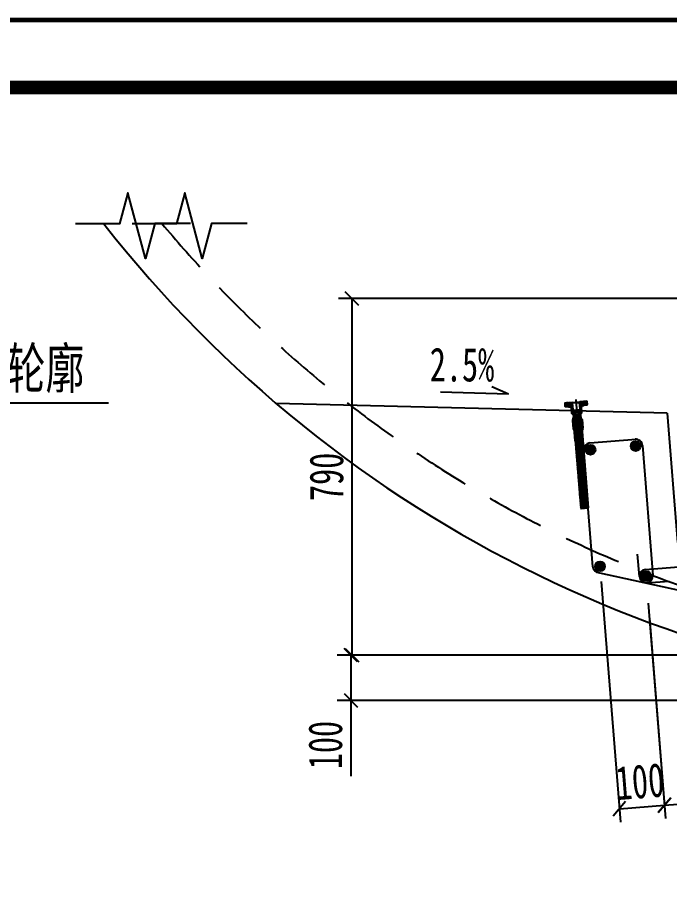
# Model space of a CAD drawing. Header units: millimetres. Extents: x -1251 to 14509, y -61027 to -50920.
# Drawn here: x 4376 to 5820, y -54045 to -52107 of the extents above; entities that cross this region are included whole.
import ezdxf
from ezdxf.enums import TextEntityAlignment as Align

# ---------------------------------------------------------------- set-up
doc = ezdxf.new("R2010")
doc.units = ezdxf.units.MM
doc.linetypes.add('CENTER', pattern=[4.1, 3, -0.5, 0.1, -0.5])
doc.linetypes.add('DASHED', pattern=[19.05, 12.7, -6.35])
doc.layers.get('Defpoints').update_dxf_attribs({"color": 250})
for name, color, linetype in [('4', 4, 'Continuous'), ('GesoftDrawFrameFrameBlockLayer', 7, 'Continuous'), ('GesoftDrawFrameInLineLayer', 85, 'Continuous'), ('GesoftDrawFrameOutLineLayer', 180, 'Continuous'), ('GesoftDrawFrameTitleLayer', 7, 'Continuous'), ('P★10 文字说明', 50, 'Continuous'), ('Wall-混凝土墙', 200, 'Continuous'), ('尺寸标注', 7, 'Continuous'), ('标注', 3, 'Continuous'), ('钢筋', 4, 'Continuous')]:
    doc.layers.add(name, color=color, linetype=linetype)
doc.styles.add('宋体', font='SimSun.ttf', dxfattribs={"width": 0.7})
doc.styles.add('宋体样式', font='SimSun.ttf', dxfattribs={"width": 0.8})
doc.styles.add('宋体样式宽度0.7', font='SimSun.ttf', dxfattribs={"width": 0.7})
doc.styles.add('条形码', font='BC_C39.FBC', dxfattribs={"height": 11})
doc.dimstyles.new('1比30', dxfattribs={"dimscale": 30, "dimtxt": 2.5, "dimasz": 1, "dimexe": 1, "dimexo": 1, "dimtad": 3, "dimdec": 0, "dimzin": 0, "dimdsep": 46, "dimtxsty": '宋体', "dimblk": 'OBLIQUE', "dimcen": 0.09, "dimadec": 0, "dimazin": 0, "dimtfac": 1, "dimtdec": 0, "dimtofl": 0, "dimtmove": 0, "dimatfit": 3, "dimfxl": 0, "dimtolj": 1, "dimtzin": 0, "dimarcsym": 0})

# ---------------------------------------------------------------- blocks, each defined once
blk = doc.blocks.new('_Oblique')
at = {"color": 0, "linetype": 'ByBlock', "lineweight": -2}
blk.add_line((-0.5, -0.5), (0.5, 0.5), dxfattribs=at)
blk = doc.blocks.new('*D46')
at = {"layer": 'Defpoints', "color": 0, "transparency": 16777216}
for p in [(6443.4, -52729.6), (5116.5, -53519.6), (6859.2, -53519.6)]:
    blk.add_point(p, dxfattribs=at)
at = {"layer": '标注', "color": 0, "lineweight": -2, "transparency": 16777216}
for p, q in [((6413.4, -52729.6), (5086.5, -52729.6)), ((5116.5, -52729.6), (5116.5, -53519.6)), ((6829.2, -53519.6), (5086.5, -53519.6))]:
    blk.add_line(p, q, dxfattribs=at)
at = {"layer": '标注', "color": 0, "lineweight": -2, "transparency": 16777216, "xscale": 30, "yscale": 30, "zscale": 30}
for p, rotation in [((5116.5, -52729.6), 90), ((5116.5, -53519.6), 270)]:
    blk.add_blockref('_Oblique', p, dxfattribs=dict(at, rotation=rotation))
at = {"layer": '标注', "color": 0, "transparency": 16777216, "insert": (5060.3, -53124.6), "char_height": 75, "attachment_point": 5, "rotation": 90, "style": '宋体'}
blk.add_mtext('\\A1;790', dxfattribs=at)
blk = doc.blocks.new('*D48')
at = {"layer": 'Defpoints', "color": 0, "transparency": 16777216}
for p in [(6859.2, -53519.6), (5114.1, -53619.6), (6859.2, -53619.6)]:
    blk.add_point(p, dxfattribs=at)
at = {"layer": '标注', "color": 0, "lineweight": -2, "transparency": 16777216}
for p, q in [((6829.2, -53519.6), (5084.1, -53519.6)), ((5114.1, -53519.6), (5114.1, -53619.6)), ((6829.2, -53619.6), (5084.1, -53619.6)), ((5114.1, -53619.6), (5114.1, -53787.5))]:
    blk.add_line(p, q, dxfattribs=at)
at = {"layer": '标注', "color": 0, "lineweight": -2, "transparency": 16777216, "xscale": 30, "yscale": 30, "zscale": 30}
for p, rotation in [((5114.1, -53519.6), 90), ((5114.1, -53619.6), 270)]:
    blk.add_blockref('_Oblique', p, dxfattribs=dict(at, rotation=rotation))
at = {"layer": '标注', "color": 0, "transparency": 16777216, "insert": (5057.8, -53718.6), "char_height": 75, "attachment_point": 5, "rotation": 90, "style": '宋体'}
blk.add_mtext('\\A1;100', dxfattribs=at)
blk = doc.blocks.new('*D30')
at = {"layer": 'Defpoints', "color": 0, "transparency": 16777216}
for p in [(5770.1, -53374.3), (6039.3, -53452.6), (6069.5, -53830.8)]:
    blk.add_point(p, dxfattribs=at)
at = {"layer": 'Wall-混凝土墙', "color": 0, "lineweight": -2, "transparency": 16777216}
for p, q in [((5772.5, -53404.2), (5810.8, -53881.6)), ((6041.7, -53482.5), (6071.9, -53860.7)), ((5808.4, -53851.7), (6069.5, -53830.8))]:
    blk.add_line(p, q, dxfattribs=at)
at = {"layer": 'Wall-混凝土墙', "color": 0, "lineweight": -2, "transparency": 16777216, "xscale": 30, "yscale": 30, "zscale": 30}
for p, rotation in [((6069.5, -53830.8), 4.579136358945787), ((5808.4, -53851.7), 184.5791363589458)]:
    blk.add_blockref('_Oblique', p, dxfattribs=dict(at, rotation=rotation))
at = {"layer": 'Wall-混凝土墙', "color": 0, "transparency": 16777216, "insert": (5934.5, -53785.2), "char_height": 75, "attachment_point": 5, "rotation": 4.5791, "style": '宋体'}
blk.add_mtext('\\A1;262', dxfattribs=at)
blk = doc.blocks.new('*D31')
at = {"layer": 'Defpoints', "color": 0, "transparency": 16777216}
for p in [(5666, -53326.7), (5772.8, -53407.4), (5808.4, -53851.7)]:
    blk.add_point(p, dxfattribs=at)
at = {"layer": 'Wall-混凝土墙', "color": 0, "lineweight": -2, "transparency": 16777216}
for p, q in [((5668.4, -53356.6), (5711.1, -53889.6)), ((5775.2, -53437.3), (5810.8, -53881.6)), ((5708.7, -53859.7), (5808.4, -53851.7))]:
    blk.add_line(p, q, dxfattribs=at)
at = {"layer": 'Wall-混凝土墙', "color": 0, "lineweight": -2, "transparency": 16777216, "xscale": 30, "yscale": 30, "zscale": 30}
for p, rotation in [((5708.7, -53859.7), 184.5791363589458), ((5808.4, -53851.7), 4.579136358945787)]:
    blk.add_blockref('_Oblique', p, dxfattribs=dict(at, rotation=rotation))
at = {"layer": 'Wall-混凝土墙', "color": 0, "transparency": 16777216, "insert": (5754.1, -53799.6), "char_height": 75, "attachment_point": 5, "rotation": 4.5791, "style": '宋体'}
blk.add_mtext('\\A1;100', dxfattribs=at)
blk = doc.blocks.new('埋入式端子-2')
at = {"color": 2, "linetype": 'CENTER', "ltscale": 10}
blk.add_line((0, 0), (0, -242.2), dxfattribs=at)
at = {"color": 2, "ltscale": 0.03}
for p, q in [((-25, -6.9), (-25, -12.4)), ((-19.7, -13.9), (-25, -8.6)), ((-23.4, -13.9), (-25, -12.3)), ((-21, -5.9), (-24, -5.9)), ((-15, -14.9), (-24, -5.9)), ((-23.5, -13.9), (-17.5, -13.9)), ((-21, -6.2), (-21, -5.9)), ((-19.5, -6.7), (-20.5, -6.7)), ((-19.5, -5.9), (-19.5, -6.7)), ((-16.5, -5.9), (-19.5, -5.9)), ((-8.5, -17.7), (-19.5, -6.7)), ((-17.5, -13.9), (-17.5, -13.9)), ((-16.5, -6), (-16.6, -5.9)), ((-16.5, -6.7), (-16.5, -5.9)), ((-15.5, -6.7), (-16.5, -6.7)), ((-16.5, -14.9), (-13.5, -14.9)), ((-8.5, -14), (-15.8, -6.7)), ((-15, -5.9), (-15, -6.2)), ((-8.5, -5.9), (-15, -5.9)), ((-8.5, -10.3), (-12.9, -5.9)), ((-11.5, -16.9), (-11.5, -29.4)), ((-8.5, -21.4), (-11.5, -18.4)), ((-8.5, -6.5), (-9.2, -5.9)), ((-7.4, -7), (-8.5, -5.9)), ((-8.5, -23.9), (-8.5, -5.9)), ((-7.4, -28.9), (-7.4, -7)), ((-7.4, -7), (7.4, -7)), ((8.5, -5.9), (7.4, -7)), ((7.4, -7), (7.4, -28.9)), ((24, -5.9), (8.5, -5.9)), ((8.5, -23.9), (8.5, -5.9)), ((14.7, -14.9), (8.5, -8.7)), ((11.8, -15.8), (8.5, -12.4)), ((11.5, -19.1), (8.5, -16.1)), ((17.5, -14), (9.4, -5.9)), ((11.5, -29.4), (11.5, -16.9)), ((21, -13.8), (13.1, -5.9)), ((13.5, -14.9), (16.5, -14.9)), ((21, -10.1), (16.8, -5.9)), ((17.5, -13.9), (23.5, -13.9)), ((25, -6.7), (21, -6.7)), ((21, -6.9), (21, -13.9)), ((25, -7), (21, -7)), ((25, -12.4), (25, -6.9)), ((-7.4, -26.2), (-11.5, -22.1)), ((0, -37.3), (-11.5, -25.8)), ((-10.2, -30.9), (-11.5, -29.5)), ((-10, -30.9), (-9.9, -30.9)), ((8.5, -23.9), (-8.5, -23.9)), ((-8.4, -32.4), (-8.4, -38.5)), ((0, -41), (-8.4, -32.7)), ((0, -44.7), (-8.4, -36.4)), ((0, -34.3), (-7.4, -28.9)), ((7.4, -28.9), (-7.4, -28.9)), ((7.4, -28.9), (0, -34.3)), ((10.7, -48), (0, -37.3)), ((9.4, -43), (0.4, -34)), ((8.4, -38.2), (2.5, -32.4)), ((8.4, -34.5), (4.7, -30.9)), ((8.8, -31.3), (6.8, -29.3)), ((11.3, -30.1), (7.4, -26.2)), ((8.4, -38.5), (8.4, -32.4)), ((11.5, -22.8), (8.5, -19.8)), ((11.5, -26.5), (8.5, -23.5)), ((9.9, -30.9), (10, -30.9)), ((-10.7, -45.6), (-10.7, -64.6)), ((0, -59.6), (-10.7, -48.9)), ((0, -63.3), (-10.7, -52.6)), ((0, -67), (-10.7, -56.3)), ((10.2, -66.1), (-10.6, -45.2)), ((0, -52.2), (-9.3, -42.8)), ((0, -48.5), (-8.6, -39.8)), ((10.7, -51.7), (0, -41)), ((10.7, -55.4), (0, -44.7)), ((10.7, -59.1), (0, -48.5)), ((10.7, -62.9), (0, -52.2)), ((10.7, -45.6), (10.7, -64.6)), ((0, -70.7), (-10.7, -60)), ((0, -74.4), (-10.7, -63.8)), ((0, -78.2), (-8.9, -69.3)), ((-8.4, -91.1), (-8.4, -72)), ((0, -81.9), (-8.4, -73.5)), ((0, -85.6), (-8.4, -77.2)), ((9, -68.6), (0, -59.6)), ((8.4, -71.7), (0, -63.3)), ((8.4, -75.4), (0, -67)), ((8.4, -79.1), (0, -70.7)), ((8.4, -82.8), (0, -74.4)), ((8.4, -72), (8.4, -91.1)), ((0, -89.3), (-8.4, -80.9)), ((8.4, -101.4), (-8.4, -84.7)), ((8.4, -105.1), (-8.4, -88.4)), ((-8.4, -91.1), (-8.4, -97.8)), ((-3.2, -97.2), (-8.4, -92.1)), ((8.4, -108.8), (-8.4, -92.1)), ((0, -104.1), (-8.4, -95.8)), ((8.4, -86.5), (0, -78.2)), ((8.4, -90.2), (0, -81.9)), ((7.6, -93.2), (0, -85.6)), ((8.4, -97.6), (0, -89.3)), ((0.6, -93.6), (0, -93)), ((8.4, -101.4), (3.3, -96.3)), ((8.4, -91.1), (8.4, -241.2)), ((-8.4, -97.8), (-8.4, -241.2)), ((0, -107.9), (-8.4, -99.5)), ((0, -111.6), (-8.4, -103.2)), ((0, -115.3), (-8.4, -106.9)), ((0, -119), (-8.4, -110.6)), ((0, -122.7), (-8.4, -114.4)), ((0, -100.4), (-0.4, -100)), ((8.4, -112.5), (0, -104.1)), ((8.4, -116.2), (0, -107.9)), ((8.4, -119.9), (0, -111.6)), ((8.4, -123.6), (0, -115.3)), ((8.4, -105.1), (0.9, -97.6)), ((-8.4, -124.2), (-8.8, -123.8)), ((0, -126.4), (-8.4, -118.1)), ((0, -130.1), (-8.4, -121.8)), ((0, -133.8), (-8.4, -125.5)), ((0, -137.6), (-8.4, -129.2)), ((8.4, -149.6), (-8.4, -132.9)), ((8.4, -127.3), (0, -119)), ((8.4, -131.1), (0, -122.7)), ((8.4, -134.8), (0, -126.4)), ((8.4, -138.5), (0, -130.1)), ((8.4, -142.2), (0, -133.8)), ((8.4, -153.3), (-8.4, -136.6)), ((8.4, -157), (-8.4, -140.3)), ((8.4, -160.8), (-8.4, -144.1)), ((8.4, -164.5), (-8.4, -147.8)), ((-8.4, -150.5), (-8.4, -157.2)), ((-3.2, -156.6), (-8.4, -151.5)), ((8.4, -168.2), (-8.4, -151.5)), ((8.4, -145.9), (0, -137.6)), ((7.6, -152.6), (0, -145)), ((0.6, -153), (0, -152.4)), ((8.4, -150.5), (8.4, -157.6)), ((0, -163.5), (-8.4, -155.2)), ((0, -167.3), (-8.4, -158.9)), ((0, -171), (-8.4, -162.6)), ((0, -174.7), (-8.4, -166.3)), ((0, -178.4), (-8.4, -170)), ((0, -182.1), (-8.4, -173.8)), ((0, -159.8), (-0.4, -159.4)), ((8.4, -171.9), (0, -163.5)), ((8.4, -175.6), (0, -167.3)), ((8.4, -179.3), (0, -171)), ((8.4, -164.5), (0.9, -157)), ((8.4, -160.8), (3.3, -155.7)), ((0, -185.8), (-8.4, -177.5)), ((0, -189.5), (-8.4, -181.2)), ((0, -193.2), (-8.4, -184.9)), ((0, -196.9), (-8.4, -188.6)), ((8.4, -209), (-8.4, -192.3)), ((8.4, -183), (0, -174.7)), ((8.4, -186.7), (0, -178.4)), ((8.4, -190.5), (0, -182.1)), ((8.4, -194.2), (0, -185.8)), ((8.4, -197.9), (0, -189.5)), ((8.4, -201.6), (0, -193.2)), ((8.4, -212.7), (-8.4, -196)), ((8.4, -216.4), (-8.4, -199.7)), ((8.4, -220.1), (-8.4, -203.4)), ((8.4, -223.9), (-8.4, -207.2)), ((-8.4, -209.9), (-8.4, -216.6)), ((-3.2, -216), (-8.4, -210.9)), ((8.4, -227.6), (-8.4, -210.9)), ((8.4, -205.3), (0, -196.9)), ((7.6, -212), (0, -204.4)), ((0.6, -212.4), (0, -211.8)), ((0, -222.9), (-8.4, -214.6)), ((0, -226.6), (-8.4, -218.3)), ((8.4, -238.7), (-8.4, -222)), ((7.2, -241.2), (-8.4, -225.7)), ((3.4, -241.2), (-8.4, -229.4)), ((0, -219.2), (-0.4, -218.8)), ((8.4, -231.3), (0, -222.9)), ((8.4, -235), (0, -226.6)), ((8.4, -223.9), (0.9, -216.4)), ((0, -241.5), (-8.4, -233.1)), ((-4, -241.2), (-8.4, -236.9)), ((8.3, -241.2), (-8.4, -241.2)), ((-8.4, -241.2), (-7.4, -242.2)), ((7.3, -242.2), (-7.4, -242.2)), ((8.3, -241.2), (7.3, -242.2))]:
    blk.add_line(p, q, dxfattribs=at)
at = {"color": 2}
for p, q in [((-19.5, -5.9), (-21, -5.9)), ((-16.5, -5.9), (-15, -5.9)), ((-15, -5.9), (-15, -5.9)), ((-8.5, -5.9), (8.5, -5.9)), ((17.5, -13.9), (17.5, -13.9))]:
    blk.add_line(p, q, dxfattribs=at)
at = {"color": 2, "ltscale": 0.03}
for centre, radius, start, end in [((-24, -6.9), 1, 90, 180), ((-23.5, -12.4), 1.5, 180, 270), ((-20.5, -6.2), 0.5, 180, 270), ((-16.5, -13.9), 1, 180, 270), ((-15.5, -6.2), 0.5, 270, 0), ((-13.5, -16.9), 2, 0, 90), ((13.5, -16.9), 2, 90, 180), ((16.5, -13.9), 1, 270, 0), ((20, -6.9), 1, 0, 90), ((23.5, -12.4), 1.5, 270, 0), ((24, -6.9), 1, 0, 90), ((-10, -29.4), 1.5, 180, 270), ((-9.9, -32.4), 1.5, 0, 90), ((9.9, -32.4), 1.5, 90, 180), ((10, -29.4), 1.5, 270, 0), ((9.1, -45.6), 1.6, 0, 38.3125), ((8.3, -64.6), 2.4, 323.4468, 0)]:
    blk.add_arc(centre, radius, start, end, dxfattribs=at)
at = {"color": 2}
for centre, radius, start, end in [((-9.1, -45.6), 1.6, 141.6875, 180), ((-8.3, -64.6), 2.4, 180, 216.5532)]:
    blk.add_arc(centre, radius, start, end, dxfattribs=at)
at = {"color": 2, "ltscale": 0.03}
for points in [[(-10.3, -44.6), (-8.8, -42.7), (-8.9, -40.6), (-8.4, -38.5)], [(10.3, -44.6), (8.8, -42.7), (8.9, -40.6), (8.4, -38.5)], [(-10.2, -66), (-8.8, -67.9), (-8.9, -70), (-8.4, -72)], [(10.2, -66), (8.8, -67.9), (8.9, -70), (8.4, -72)]]:
    blk.add_open_spline(points, degree=3, dxfattribs=at)
blk = doc.blocks.new('0.25_a528e8101059b214a0224c9661d1e9c2')
at = {"layer": 'GesoftDrawFrameInLineLayer', "color": 0, "const_width": 1}
blk.add_lwpolyline([(0, 0), (0, 287), (-495, 287), (-495, 0), (0, 0)], dxfattribs=at)
at = {"layer": 'GesoftDrawFrameOutLineLayer', "color": 0, "const_width": 0.35}
blk.add_lwpolyline([(5, -5), (5, 292), (-520, 292), (-520, -5), (5, -5)], dxfattribs=at)
blk = doc.blocks.new('GESOFT00000000NEW_049a35bf7f0736cc4250df00ece10f93_a528e8101059b214a0224c9661d1e9c2_2e1cf7a908f61d0b50dc33cccab90907')
at = {"layer": 'GesoftDrawFrameFrameBlockLayer'}
blk.add_blockref('0.25_a528e8101059b214a0224c9661d1e9c2', (0, 0), dxfattribs=at)
at = {"layer": 'GesoftDrawFrameTitleLayer', "color": 7, "style": '条形码', "width": 2}
blk.add_attdef('BARCODE', (-2.796, 60.502), '', height=6, rotation=90, dxfattribs=at)
at = {"layer": 'GesoftDrawFrameTitleLayer', "style": '宋体样式'}
for tag, height, width, p in [('GCMC0', 3.6, 0.8, (-40, 43.4)), ('SHEJI', 2.5, 0.8, (-154, 35.2)), ('SHEJI2', 2.5, 0.8, (-137.763, 35.267)), ('SJJD', 2.5, 0.8, (-14, 34.4)), ('JIAOHE', 2.5, 0.8, (-154, 28.8)), ('JIAOHE2', 2.5, 0.8, (-137.614, 28.829)), ('VERSION0', 2.5, 0.8, (-14, 26.4)), ('ZTSD', 2.5, 0.8, (-190, 24)), ('CEMING', 4, 0.7, (-84, 22.588)), ('ZYFZR1', 2.5, 0.8, (-154, 22.4)), ('ZYFZR2', 2.5, 0.8, (-137.757, 22.237)), ('BILI', 2.5, 0.8, (-14, 18.4)), ('XMFZR2', 2.5, 0.8, (-137.983, 16.217)), ('XMFZR1', 2.5, 0.8, (-154, 16)), ('DOCNAME0', 3.5, 0.9, (-84, 13.27)), ('RIQI', 2.5, 0.8, (-14, 10.4)), ('DOCNAME2', 3.5, 0.9, (-84, 9.416)), ('SENHE', 2.5, 0.8, (-154, 9.6)), ('SENHE2', 2.5, 0.8, (-137.406, 9.521)), ('XTSD', 2.5, 0.8, (-190, 4.8)), ('SENDING2', 2.5, 0.8, (-137.406, 3.809)), ('PAGENUMBER', 2.5, 0.8, (-31.783, 3.831)), ('PAGECOUNT', 2.5, 0.8, (-10.803, 3.831)), ('SENDING', 2.5, 0.8, (-154, 3.2)), ('TUHAO', 2.5, 0.8, (-91.5, 3.2)), ('PROJECTNO', 2.5, 0.8, (-47.498, 3.2))]:
    blk.add_attdef(tag, text='', height=height, dxfattribs=dict(at, width=width)).set_placement(p, align=Align.MIDDLE_CENTER)
blk.add_attdef('PIANMING', text='', height=4, dxfattribs=at).set_placement((-84, 31.087), align=Align.MIDDLE_CENTER)

msp = doc.modelspace()

# ---------------------------------------------------------------- hatches: boundary and pattern name
at = {"layer": '钢筋'}
h = msp.add_hatch(color=256, dxfattribs=at)
h.dxf.hatch_style = 1
edge = h.paths.add_edge_path()
edge.add_arc((5744.67571, -53056.2757), 11, 0, 360)
h = msp.add_hatch(color=256, dxfattribs=at)
h.dxf.hatch_style = 1
edge = h.paths.add_edge_path()
edge.add_arc((5744.67572, -53056.27571), 11, 0, 360)
h = msp.add_hatch(color=256, dxfattribs=at)
h.dxf.hatch_style = 1
edge = h.paths.add_edge_path()
edge.add_arc((5644.40764, -53064.43843), 11, 0, 360)
h = msp.add_hatch(color=256, dxfattribs=at)
h.dxf.hatch_style = 1
edge = h.paths.add_edge_path()
edge.add_arc((5644.40764, -53064.43844), 11, 0, 360)
h = msp.add_hatch(color=256, dxfattribs=at)
h.dxf.hatch_style = 1
edge = h.paths.add_edge_path()
edge.add_arc((5665.6952, -53322.71696), 11, 0, 360)
h = msp.add_hatch(color=256, dxfattribs=at)
h.dxf.hatch_style = 1
edge = h.paths.add_edge_path()
edge.add_arc((5767.74831, -53344.35322), 11, 0, 360)
h = msp.add_hatch(color=256, dxfattribs=at)
h.dxf.hatch_style = 1
edge = h.paths.add_edge_path()
edge.add_arc((5767.74831, -53344.35323), 11, 0, 360)

# ---------------------------------------------------------------- linework, layer by layer
for points in [[(4758.8582, -52563.40425), (4680.07967, -52563.40425), (4659.31892, -52640.88442), (4620.38434, -52495.57859), (4602.08221, -52563.88309), (4504.25412, -52563.88309)], [(4884.66723, -52563.40425), (4805.8887, -52563.40425), (4785.12795, -52640.88442), (4746.19337, -52495.57859), (4727.89124, -52563.88309), (4630.06315, -52563.88309)]]:
    msp.add_lwpolyline(points)
msp.add_arc((6733.34747, -50869.64818), 2750, 218.03083125, 322.00023598)
at = {"linetype": 'DASHED', "lineweight": 25, "ltscale": 10}
msp.add_arc((6733.98218, -50869.64826), 2650, 219.72870647, 320.24384723, dxfattribs=at)
at = {"layer": '4', "color": 0}
for p, q in [((5814.22668, -52983.35079), (4948.4691, -52961.70679)), ((5814.0749, -52983.34699), (5836.9978, -53269.55549))]:
    msp.add_line(p, q, dxfattribs=at)
at = {"layer": '尺寸标注', "color": 0}
for q in [(5426.05453, -52924.86982), (5312.55004, -52936.81284)]:
    msp.add_line((5463.30363, -52941.37932), q, dxfattribs=at)
at = {"layer": '标注'}
msp.add_line((3903.03566, -52960.68848), (4577.73881, -52960.68848), dxfattribs=at)
at = {"layer": '钢筋'}
for p, q in [((5643.2101, -53049.48631), (5745.46552, -53041.29651)), ((5650.12899, -53323.75884), (5629.45552, -53065.63597)), ((5759.62783, -53055.07816), (5782.99451, -53343.13213)), ((5766.55077, -53329.4011), (6426.43767, -53276.5497)), ((5752.79619, -53345.55077), (5748.80439, -53295.71037)), ((5657.86557, -53335.7104), (6441.09418, -53505.65223)), ((5768.94585, -53359.30536), (5818.78625, -53355.31356))]:
    msp.add_line(p, q, dxfattribs=at)
for centre in [(5744.67571, -53056.2757), (5744.67572, -53056.27571), (5644.40764, -53064.43843), (5644.40764, -53064.43844), (5665.6952, -53322.71696), (5767.74831, -53344.35322), (5767.74831, -53344.35323)]:
    msp.add_circle(centre, 11, dxfattribs=at)
for centre, start, end in [((5744.67571, -53056.2757), 4.57913636, 94.57913636), ((5644.40764, -53064.43843), 94.57913636, 184.57913636), ((5665.081, -53322.55982), 184.57347443, 241.24742351), ((5767.75126, -53344.353), 94.59045574, 274.57914081), ((5767.74831, -53344.35323), 184.57913636, 4.57913636)]:
    msp.add_arc(centre, 15, start, end, dxfattribs=at)

# ---------------------------------------------------------------- block references
at = {"xscale": 30, "yscale": 30, "zscale": 30}
msp.add_blockref('GESOFT00000000NEW_049a35bf7f0736cc4250df00ece10f93_a528e8101059b214a0224c9661d1e9c2_2e1cf7a908f61d0b50dc33cccab90907', (14354.03815, -60872.23003), dxfattribs=at)
at = {"rotation": 4.638873113248816}
msp.add_blockref('埋入式端子-2', (5611.88757, -52953.20231), dxfattribs=at)

# ---------------------------------------------------------------- texts
at = {"layer": 'P★10 文字说明', "color": 0, "style": '宋体样式宽度0.7', "width": 0.7}
msp.add_text('2.5%%%', height=75, dxfattribs=at).set_placement((5288.72529, -52913.14047))
at = {"layer": '标注', "style": '宋体', "width": 0.7}
msp.add_text('管片结构内轮廓', height=90, dxfattribs=at).set_placement((3922.57284, -52929.14365))

# ---------------------------------------------------------------- dimensions: what is measured, and where the dimension line sits
at = {"layer": 'Wall-混凝土墙'}
dim = msp.add_linear_dim(base=(5808.38193, -53851.69265), p1=(5666.01747, -53326.74076), p2=(5772.80059, -53407.4345), angle=4.57913636, dimstyle='1比30', dxfattribs=at)
dim.commit()
dim.dimension.update_dxf_attribs({"geometry": '*D31', "text_midpoint": (5758.54153, -53855.68444), "dimtype": 160})
dim = msp.add_linear_dim(base=(6069.54563, -53830.77563), p1=(5770.14338, -53374.25746), p2=(6039.25908, -53452.62666), angle=4.57913636, dimstyle='1比30', dxfattribs=at)
dim.commit()
dim.dimension.update_dxf_attribs({"geometry": '*D30', "text_midpoint": (5934.47301, -53785.16369)})
at = {"layer": '标注'}
for base, p1, p2, picture, middle in [((5116.50418, -53519.64811), (6443.44844, -52729.64818), (6859.1565, -53519.64811), '*D46', (5060.25418, -53124.64815)), ((5114.09882, -53619.64818), (6859.1565, -53519.64818), (6859.1565, -53619.64818), '*D48', (5057.84882, -53718.55181))]:
    dim = msp.add_linear_dim(base=base, p1=p1, p2=p2, angle=90, dimstyle='1比30', dxfattribs=at)
    dim.commit()
    dim.dimension.update_dxf_attribs({"geometry": picture, "text_midpoint": middle})

doc.saveas('drawing.dxf')
